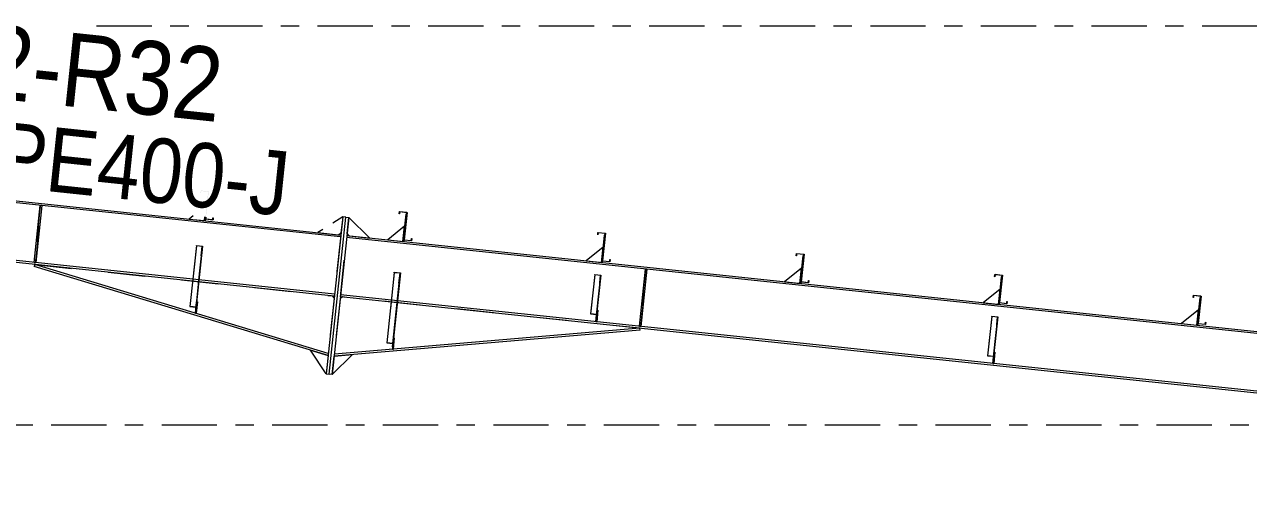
# Model space of a CAD drawing. Header units: millimetres. Extents: x -49 to 773, y -73 to 501.
# Drawn here: x 312.6 to 379, y 431.6 to 456.5 of the extents above; entities that cross this region are included whole.
import ezdxf

# ---------------------------------------------------------------- set-up
doc = ezdxf.new("R2010")
doc.units = ezdxf.units.MM
for name, pattern in [('XKITLINE00', [0]), ('XKITLINE02', [4, 2, -2]), ('XKITLINE03', [6, 3, -1, 1, -1])]:
    doc.linetypes.add(name, pattern=pattern)
for name, color, linetype, lineweight in [('Part', 2, 'Continuous', 0), ('PartMark', 7, 'Continuous', 0), ('S-grid', 1, 'Continuous', 0)]:
    doc.layers.add(name, color=color, linetype=linetype, lineweight=lineweight)
doc.styles.add('ARIAL', font='ARIAL.TTF')

# ---------------------------------------------------------------- blocks, each defined once
blk = doc.blocks.new('*A346')
at = {"layer": 'Part'}
blk.add_hatch(color=3, dxfattribs=at).paths.add_polyline_path([(322.77, 445.853), (322.782, 445.963), (322.797, 445.961), (322.784, 445.837), (322.369, 445.88), (322.527, 447.374), (322.142, 447.414), (322.131, 447.305), (322.116, 447.306), (322.129, 447.431), (322.543, 447.387), (322.386, 445.894)], flags=17)
blk = doc.blocks.new('*A347')
at = {"layer": 'Part'}
blk.add_hatch(color=3, dxfattribs=at).paths.add_polyline_path([(365.864, 441.308), (365.876, 441.417), (365.891, 441.415), (365.878, 441.291), (365.463, 441.335), (365.621, 442.828), (365.236, 442.869), (365.225, 442.759), (365.21, 442.761), (365.223, 442.885), (365.637, 442.842), (365.48, 441.348)], flags=17)
blk = doc.blocks.new('*A348')
at = {"layer": 'Part'}
blk.add_hatch(color=3, dxfattribs=at).paths.add_polyline_path([(355.091, 442.444), (355.102, 442.553), (355.117, 442.552), (355.104, 442.428), (354.69, 442.471), (354.847, 443.965), (354.463, 444.005), (354.451, 443.896), (354.436, 443.897), (354.449, 444.022), (354.864, 443.978), (354.706, 442.485)], flags=17)
blk = doc.blocks.new('*A349')
at = {"layer": 'Part'}
blk.add_hatch(color=3, dxfattribs=at).paths.add_polyline_path([(344.317, 443.58), (344.329, 443.69), (344.344, 443.688), (344.331, 443.564), (343.916, 443.608), (344.074, 445.101), (343.689, 445.142), (343.678, 445.032), (343.663, 445.034), (343.676, 445.158), (344.09, 445.114), (343.933, 443.621)], flags=17)
blk = doc.blocks.new('*A350')
at = {"layer": 'Part'}
blk.add_hatch(color=3, dxfattribs=at).paths.add_polyline_path([(333.544, 444.717), (333.555, 444.826), (333.57, 444.825), (333.557, 444.7), (333.143, 444.744), (333.3, 446.237), (332.916, 446.278), (332.904, 446.169), (332.889, 446.17), (332.902, 446.294), (333.317, 446.251), (333.159, 444.757)], flags=17)
blk = doc.blocks.new('*A351')
at = {"layer": 'Part'}
blk.add_hatch(color=3, dxfattribs=at).paths.add_polyline_path([(322.77, 445.853), (322.782, 445.963), (322.797, 445.961), (322.784, 445.837), (322.369, 445.88), (322.527, 447.374), (322.142, 447.414), (322.131, 447.305), (322.116, 447.306), (322.129, 447.431), (322.543, 447.387), (322.386, 445.894)], flags=17)
blk = doc.blocks.new('*A362')
at = {"layer": 'Part'}
blk.add_hatch(color=3, dxfattribs=at).paths.add_polyline_path([(333.544, 444.717), (333.555, 444.826), (333.57, 444.825), (333.557, 444.7), (333.143, 444.744), (333.3, 446.237), (332.916, 446.278), (332.904, 446.169), (332.889, 446.17), (332.902, 446.294), (333.317, 446.251), (333.159, 444.757)], flags=17)
blk = doc.blocks.new('*A363')
at = {"layer": 'Part'}
blk.add_hatch(color=3, dxfattribs=at).paths.add_polyline_path([(321.881, 444.426), (321.883, 444.452), (322.215, 444.417), (322.16, 443.897), (322.143, 443.899), (322.195, 444.393)], flags=17)
blk = doc.blocks.new('*A365')
at = {"layer": 'Part'}
blk.add_hatch(color=3, dxfattribs=at).paths.add_polyline_path([(332.621, 442.974), (332.624, 443.002), (332.955, 442.967), (332.895, 442.396), (332.878, 442.398), (332.936, 442.941)], flags=17)
blk = doc.blocks.new('*A388')
at = {"layer": 'Part'}
blk.add_hatch(color=3, dxfattribs=at).paths.add_polyline_path([(376.638, 440.171), (376.65, 440.281), (376.664, 440.279), (376.651, 440.155), (376.237, 440.199), (376.395, 441.692), (376.01, 441.732), (375.998, 441.623), (375.984, 441.625), (375.997, 441.749), (376.411, 441.705), (376.253, 440.212)], flags=17)
blk = doc.blocks.new('*A389')
at = {"layer": 'Part'}
blk.add_hatch(color=3, dxfattribs=at).paths.add_polyline_path([(365.864, 441.308), (365.876, 441.417), (365.891, 441.415), (365.878, 441.291), (365.463, 441.335), (365.621, 442.828), (365.236, 442.869), (365.225, 442.759), (365.21, 442.761), (365.223, 442.885), (365.637, 442.842), (365.48, 441.348)], flags=17)
blk = doc.blocks.new('*A390')
at = {"layer": 'Part'}
blk.add_hatch(color=3, dxfattribs=at).paths.add_polyline_path([(355.091, 442.444), (355.102, 442.553), (355.117, 442.552), (355.104, 442.428), (354.69, 442.471), (354.847, 443.965), (354.463, 444.005), (354.451, 443.896), (354.436, 443.897), (354.449, 444.022), (354.864, 443.978), (354.706, 442.485)], flags=17)
blk = doc.blocks.new('*A391')
at = {"layer": 'Part'}
blk.add_hatch(color=3, dxfattribs=at).paths.add_polyline_path([(344.317, 443.58), (344.329, 443.69), (344.344, 443.688), (344.331, 443.564), (343.916, 443.608), (344.074, 445.101), (343.689, 445.142), (343.678, 445.032), (343.663, 445.034), (343.676, 445.158), (344.09, 445.114), (343.933, 443.621)], flags=17)
blk = doc.blocks.new('*A392')
at = {"layer": 'Part'}
blk.add_hatch(color=3, dxfattribs=at).paths.add_polyline_path([(365.049, 440.587), (365.052, 440.608), (365.383, 440.573), (365.339, 440.153), (365.322, 440.155), (365.364, 440.554)], flags=17)
blk = doc.blocks.new('*A393')
at = {"layer": 'Part'}
blk.add_hatch(color=3, dxfattribs=at).paths.add_polyline_path([(343.502, 442.86), (343.504, 442.881), (343.836, 442.846), (343.792, 442.426), (343.775, 442.427), (343.817, 442.826)], flags=17)
blk = doc.blocks.new('*A397')
at = {"layer": 'Part'}
blk.add_hatch(color=3, dxfattribs=at).paths.add_polyline_path([(376.638, 440.171), (376.65, 440.281), (376.664, 440.279), (376.651, 440.155), (376.237, 440.199), (376.395, 441.692), (376.01, 441.732), (375.998, 441.623), (375.984, 441.625), (375.997, 441.749), (376.411, 441.705), (376.253, 440.212)], flags=17)
blk = doc.blocks.new('*A1342')
at = {"layer": 'S-grid', "color": 1, "linetype": 'XKITLINE03', "lineweight": 0}
blk.add_line((316.464, 456.374), (458.968, 456.374), dxfattribs=at)
blk = doc.blocks.new('*A1343')
at = {"layer": 'S-grid', "color": 1, "linetype": 'XKITLINE03', "lineweight": 0}
blk.add_line((-10, 434.708), (458.968, 434.708), dxfattribs=at)
blk = doc.blocks.new('*A1579')
at = {"layer": 'Part', "color": 2, "linetype": 'XKITLINE00', "lineweight": 0}
for p, q in [((322.369, 445.88), (322.381, 445.996)), ((322.784, 445.837), (322.369, 445.88)), ((322.396, 445.995), (322.386, 445.894)), ((322.386, 445.894), (322.77, 445.853)), ((322.77, 445.853), (322.781, 445.954)), ((322.781, 445.954), (322.782, 445.963)), ((322.782, 445.963), (322.797, 445.961)), ((322.796, 445.953), (322.784, 445.837)), ((322.797, 445.961), (322.796, 445.953))]:
    blk.add_line(p, q, dxfattribs=at)
blk = doc.blocks.new('*A1580')
at = {"layer": 'Part', "color": 7, "linetype": 'XKITLINE02', "lineweight": 0}
for p, q in [((257.071, 452.575), (256.744, 449.476)), ((257.074, 452.6), (257.083, 452.683)), ((329.716, 445.022), (329.367, 441.707)), ((322.011, 442.483), (321.679, 442.517)), ((322.022, 442.59), (321.691, 442.625))]:
    blk.add_line(p, q, dxfattribs=at)
at = {"layer": 'Part', "color": 2, "linetype": 'XKITLINE00', "lineweight": 0}
for p, q in [((257.074, 452.6), (257.071, 452.575)), ((329.705, 444.914), (257.071, 452.575)), ((257.083, 452.683), (329.716, 445.022)), ((256.744, 449.476), (256.733, 449.368)), ((321.679, 442.517), (256.733, 449.368)), ((321.691, 442.625), (256.744, 449.476)), ((329.367, 441.707), (322.011, 442.483)), ((329.378, 441.814), (322.022, 442.59))]:
    blk.add_line(p, q, dxfattribs=at)
blk = doc.blocks.new('*A1581')
at = {"layer": 'Part', "color": 7, "linetype": 'XKITLINE02', "lineweight": 0}
for p, q in [((329.698, 441.672), (330.048, 444.987)), ((332.784, 441.346), (332.453, 441.381)), ((332.796, 441.454), (332.464, 441.489)), ((429.138, 434.535), (425.388, 431.579)), ((418.973, 432.255), (418.641, 432.29)), ((418.984, 432.363), (418.653, 432.398)), ((425.509, 431.675), (425.011, 431.727)), ((425.388, 431.579), (425.347, 431.583))]:
    blk.add_line(p, q, dxfattribs=at)
at = {"layer": 'Part', "color": 2, "linetype": 'XKITLINE00', "lineweight": 0}
for p, q in [((429.016, 434.439), (330.037, 444.879)), ((330.048, 444.987), (429.138, 434.535)), ((332.453, 441.381), (329.698, 441.672)), ((332.464, 441.489), (329.71, 441.779)), ((418.641, 432.29), (332.784, 441.346)), ((418.653, 432.398), (332.796, 441.454)), ((425.347, 431.583), (418.973, 432.255)), ((425.011, 431.727), (418.984, 432.363))]:
    blk.add_line(p, q, dxfattribs=at)
blk = doc.blocks.new('*A1584')
at = {"layer": 'Part', "color": 7, "linetype": 'XKITLINE02', "lineweight": 0}
for p, q in [((329.686, 441.551), (329.357, 438.44)), ((345.956, 439.957), (329.819, 441.659))]:
    blk.add_line(p, q, dxfattribs=at)
at = {"layer": 'Part', "color": 2, "linetype": 'XKITLINE00', "lineweight": 0}
for p, q in [((329.819, 441.659), (329.686, 441.551)), ((345.965, 439.849), (329.357, 438.44)), ((345.956, 439.957), (329.369, 438.549)), ((345.965, 439.849), (345.956, 439.957))]:
    blk.add_line(p, q, dxfattribs=at)
blk = doc.blocks.new('*A1585')
at = {"layer": 'Part', "color": 2, "linetype": 'XKITLINE00', "lineweight": 0}
for p, q in [((322.34, 446.001), (322.319, 445.802)), ((322.369, 445.88), (322.36, 445.797))]:
    blk.add_line(p, q, dxfattribs=at)
at = {"layer": 'Part', "color": 7, "linetype": 'XKITLINE02', "lineweight": 0}
for p, q in [((322.36, 445.797), (322.319, 445.802)), ((322.369, 445.88), (322.381, 445.996))]:
    blk.add_line(p, q, dxfattribs=at)
blk = doc.blocks.new('*A1586')
at = {"layer": 'Part', "color": 2, "linetype": 'XKITLINE00', "lineweight": 0}
for p, q in [((375.984, 441.625), (375.997, 441.749)), ((375.998, 441.623), (375.984, 441.625)), ((375.997, 441.749), (376.411, 441.705)), ((376.01, 441.732), (375.998, 441.623)), ((376.395, 441.692), (376.01, 441.732)), ((376.237, 440.199), (376.395, 441.692)), ((376.411, 441.705), (376.253, 440.212)), ((376.651, 440.155), (376.237, 440.199)), ((376.253, 440.212), (376.638, 440.171)), ((376.638, 440.171), (376.65, 440.281)), ((376.65, 440.281), (376.664, 440.279)), ((376.664, 440.279), (376.651, 440.155))]:
    blk.add_line(p, q, dxfattribs=at)
blk = doc.blocks.new('*A1587')
at = {"layer": 'Part', "color": 2, "linetype": 'XKITLINE00', "lineweight": 0}
for p, q in [((365.21, 442.761), (365.223, 442.885)), ((365.225, 442.759), (365.21, 442.761)), ((365.223, 442.885), (365.637, 442.842)), ((365.236, 442.869), (365.225, 442.759)), ((365.621, 442.828), (365.236, 442.869)), ((365.463, 441.335), (365.621, 442.828)), ((365.637, 442.842), (365.48, 441.348)), ((365.878, 441.291), (365.463, 441.335)), ((365.48, 441.348), (365.864, 441.308)), ((365.864, 441.308), (365.876, 441.417)), ((365.876, 441.417), (365.891, 441.415)), ((365.891, 441.415), (365.878, 441.291))]:
    blk.add_line(p, q, dxfattribs=at)
blk = doc.blocks.new('*A1588')
at = {"layer": 'Part', "color": 2, "linetype": 'XKITLINE00', "lineweight": 0}
for p, q in [((354.436, 443.897), (354.449, 444.022)), ((354.451, 443.896), (354.436, 443.897)), ((354.449, 444.022), (354.864, 443.978)), ((354.463, 444.005), (354.451, 443.896)), ((354.847, 443.965), (354.463, 444.005)), ((354.69, 442.471), (354.847, 443.965)), ((354.864, 443.978), (354.706, 442.485)), ((354.706, 442.485), (355.091, 442.444)), ((355.091, 442.444), (355.102, 442.553)), ((355.102, 442.553), (355.117, 442.552)), ((355.117, 442.552), (355.104, 442.428)), ((355.104, 442.428), (354.69, 442.471))]:
    blk.add_line(p, q, dxfattribs=at)
blk = doc.blocks.new('*A1589')
at = {"layer": 'Part', "color": 2, "linetype": 'XKITLINE00', "lineweight": 0}
for p, q in [((343.663, 445.034), (343.676, 445.158)), ((343.676, 445.158), (344.09, 445.114)), ((343.689, 445.142), (343.678, 445.032)), ((344.074, 445.101), (343.689, 445.142)), ((343.678, 445.032), (343.663, 445.034)), ((343.916, 443.608), (344.074, 445.101)), ((344.09, 445.114), (343.933, 443.621)), ((344.331, 443.564), (343.916, 443.608)), ((343.933, 443.621), (344.317, 443.58)), ((344.317, 443.58), (344.329, 443.69)), ((344.329, 443.69), (344.344, 443.688)), ((344.344, 443.688), (344.331, 443.564))]:
    blk.add_line(p, q, dxfattribs=at)
blk = doc.blocks.new('*A1590')
at = {"layer": 'Part', "color": 2, "linetype": 'XKITLINE00', "lineweight": 0}
for p, q in [((332.889, 446.17), (332.902, 446.294)), ((332.904, 446.169), (332.889, 446.17)), ((332.902, 446.294), (333.317, 446.251)), ((332.916, 446.278), (332.904, 446.169)), ((333.3, 446.237), (332.916, 446.278)), ((333.143, 444.744), (333.3, 446.237)), ((333.317, 446.251), (333.159, 444.757)), ((333.557, 444.7), (333.143, 444.744)), ((333.159, 444.757), (333.544, 444.717)), ((333.544, 444.717), (333.555, 444.826)), ((333.555, 444.826), (333.57, 444.825)), ((333.57, 444.825), (333.557, 444.7))]:
    blk.add_line(p, q, dxfattribs=at)
blk = doc.blocks.new('*A1591')
at = {"layer": 'Part', "color": 2, "linetype": 'XKITLINE00', "lineweight": 0}
for p, q in [((322.369, 445.88), (322.381, 445.996)), ((322.784, 445.837), (322.369, 445.88)), ((322.396, 445.995), (322.386, 445.894)), ((322.386, 445.894), (322.77, 445.853)), ((322.77, 445.853), (322.781, 445.954)), ((322.781, 445.954), (322.782, 445.963)), ((322.782, 445.963), (322.797, 445.961)), ((322.796, 445.953), (322.784, 445.837)), ((322.797, 445.961), (322.796, 445.953))]:
    blk.add_line(p, q, dxfattribs=at)
blk = doc.blocks.new('*A1632')
at = {"layer": 'Part', "color": 2, "linetype": 'XKITLINE00', "lineweight": 0}
for p, q in [((332.889, 446.17), (332.902, 446.294)), ((332.904, 446.169), (332.889, 446.17)), ((332.902, 446.294), (333.317, 446.251)), ((332.916, 446.278), (332.904, 446.169)), ((333.3, 446.237), (332.916, 446.278)), ((333.143, 444.744), (333.3, 446.237)), ((333.317, 446.251), (333.159, 444.757)), ((333.557, 444.7), (333.143, 444.744)), ((333.159, 444.757), (333.544, 444.717)), ((333.544, 444.717), (333.555, 444.826)), ((333.555, 444.826), (333.57, 444.825)), ((333.57, 444.825), (333.557, 444.7))]:
    blk.add_line(p, q, dxfattribs=at)
blk = doc.blocks.new('*A1635')
at = {"layer": 'Part', "color": 2, "linetype": 'XKITLINE00', "lineweight": 0}
for p, q in [((313.11, 443.421), (313.078, 443.318)), ((329.026, 438.475), (313.078, 443.318)), ((329.037, 438.584), (313.11, 443.421)), ((329.246, 441.719), (329.354, 441.586))]:
    blk.add_line(p, q, dxfattribs=at)
at = {"layer": 'Part', "color": 7, "linetype": 'XKITLINE02', "lineweight": 0}
for p, q in [((313.11, 443.421), (329.246, 441.719)), ((329.354, 441.586), (329.026, 438.475))]:
    blk.add_line(p, q, dxfattribs=at)
blk = doc.blocks.new('*A1636')
at = {"layer": 'Part', "color": 2, "linetype": 'XKITLINE00', "lineweight": 0}
blk.add_line((330.354, 438.524), (329.252, 437.445), dxfattribs=at)
at = {"layer": 'Part', "color": 7, "linetype": 'XKITLINE02', "lineweight": 0}
for p, q in [((329.357, 438.44), (330.354, 438.524)), ((329.252, 437.445), (329.357, 438.44))]:
    blk.add_line(p, q, dxfattribs=at)
blk = doc.blocks.new('*A1637')
at = {"layer": 'Part', "color": 2, "linetype": 'XKITLINE00', "lineweight": 0}
blk.add_line((328.921, 437.48), (328.069, 438.765), dxfattribs=at)
at = {"layer": 'Part', "color": 7, "linetype": 'XKITLINE02', "lineweight": 0}
for p, q in [((328.069, 438.765), (329.026, 438.475)), ((329.026, 438.475), (328.921, 437.48))]:
    blk.add_line(p, q, dxfattribs=at)
blk = doc.blocks.new('*A1638')
at = {"layer": 'Part', "color": 7, "linetype": 'XKITLINE02', "lineweight": 0}
for p, q in [((332.583, 439.438), (332.518, 438.817)), ((332.559, 438.812), (332.624, 439.434)), ((332.624, 439.434), (332.583, 439.438)), ((332.518, 438.817), (332.559, 438.812)), ((332.531, 438.941), (332.572, 438.936))]:
    blk.add_line(p, q, dxfattribs=at)
blk = doc.blocks.new('*A1639')
at = {"layer": 'Part', "color": 2, "linetype": 'XKITLINE00', "lineweight": 0}
for p, q in [((332.562, 439.243), (332.518, 438.817)), ((332.624, 439.434), (332.56, 438.82)), ((332.583, 439.438), (332.624, 439.434))]:
    blk.add_line(p, q, dxfattribs=at)
at = {"layer": 'Part', "color": 7, "linetype": 'XKITLINE02', "lineweight": 0}
for p, q in [((332.562, 439.243), (332.583, 439.438)), ((332.559, 438.812), (332.518, 438.817)), ((332.531, 438.941), (332.572, 438.936)), ((332.56, 438.82), (332.559, 438.812))]:
    blk.add_line(p, q, dxfattribs=at)
blk = doc.blocks.new('*A1640')
at = {"layer": 'Part', "color": 7, "linetype": 'XKITLINE02', "lineweight": 0}
for p, q in [((321.896, 441.395), (321.83, 440.773)), ((321.872, 440.769), (321.937, 441.39)), ((321.937, 441.39), (321.896, 441.395)), ((321.83, 440.773), (321.872, 440.769)), ((321.844, 440.897), (321.885, 440.893))]:
    blk.add_line(p, q, dxfattribs=at)
blk = doc.blocks.new('*A1641')
at = {"layer": 'Part', "color": 2, "linetype": 'XKITLINE00', "lineweight": 0}
for p, q in [((321.83, 440.773), (321.874, 441.181)), ((321.937, 441.39), (321.872, 440.769)), ((321.896, 441.395), (321.937, 441.39)), ((321.872, 440.769), (321.83, 440.773))]:
    blk.add_line(p, q, dxfattribs=at)
at = {"layer": 'Part', "color": 7, "linetype": 'XKITLINE02', "lineweight": 0}
for p, q in [((321.874, 441.181), (321.896, 441.395)), ((321.844, 440.897), (321.885, 440.893))]:
    blk.add_line(p, q, dxfattribs=at)
blk = doc.blocks.new('*A1642')
at = {"layer": 'Part', "color": 2, "linetype": 'XKITLINE00', "lineweight": 0}
blk.add_line((321.71, 446.067), (321.49, 445.889), dxfattribs=at)
at = {"layer": 'Part', "color": 7, "linetype": 'XKITLINE02', "lineweight": 0}
for p, q in [((321.49, 445.889), (322.319, 445.802)), ((322.319, 445.802), (322.34, 446.001))]:
    blk.add_line(p, q, dxfattribs=at)
blk = doc.blocks.new('*A1643')
at = {"layer": 'Part', "color": 7, "linetype": 'XKITLINE02', "lineweight": 0}
for p, q in [((321.883, 444.452), (321.534, 441.141)), ((322.195, 444.393), (321.828, 440.907)), ((321.844, 440.905), (322.215, 444.417)), ((321.535, 441.152), (321.867, 441.117)), ((321.534, 441.141), (321.849, 441.108)), ((321.828, 440.907), (321.844, 440.905))]:
    blk.add_line(p, q, dxfattribs=at)
blk = doc.blocks.new('*A1644')
at = {"layer": 'Part', "color": 2, "linetype": 'XKITLINE00', "lineweight": 0}
for p, q in [((321.881, 444.426), (321.534, 441.141)), ((322.143, 443.899), (321.828, 440.907)), ((322.215, 444.417), (321.874, 441.181)), ((321.881, 444.426), (321.883, 444.452)), ((322.195, 444.393), (321.881, 444.426)), ((321.883, 444.452), (322.215, 444.417)), ((322.143, 443.899), (322.195, 444.393)), ((322.143, 443.899), (322.16, 443.897)), ((321.534, 441.141), (321.849, 441.108)), ((321.828, 440.907), (321.844, 440.905))]:
    blk.add_line(p, q, dxfattribs=at)
at = {"layer": 'Part', "color": 7, "linetype": 'XKITLINE02', "lineweight": 0}
for p, q in [((321.535, 441.152), (321.867, 441.117)), ((321.844, 440.905), (321.874, 441.181))]:
    blk.add_line(p, q, dxfattribs=at)
blk = doc.blocks.new('*A1649')
at = {"layer": 'Part', "color": 7, "linetype": 'XKITLINE02', "lineweight": 0}
for p, q in [((313.406, 446.633), (313.08, 443.533)), ((313.162, 443.525), (313.489, 446.624)), ((313.393, 446.509), (313.476, 446.5)), ((313.489, 446.624), (313.406, 446.633)), ((313.08, 443.533), (313.162, 443.525)), ((313.093, 443.658), (313.175, 443.649))]:
    blk.add_line(p, q, dxfattribs=at)
blk = doc.blocks.new('*A1650')
at = {"layer": 'Part', "color": 2, "linetype": 'XKITLINE00', "lineweight": 0}
for p, q in [((313.08, 443.533), (313.406, 446.633)), ((313.489, 446.624), (313.162, 443.525))]:
    blk.add_line(p, q, dxfattribs=at)
at = {"layer": 'Part', "color": 7, "linetype": 'XKITLINE02', "lineweight": 0}
for p, q in [((313.393, 446.509), (313.476, 446.5)), ((313.489, 446.624), (313.406, 446.633)), ((313.162, 443.525), (313.08, 443.533)), ((313.175, 443.649), (313.093, 443.658))]:
    blk.add_line(p, q, dxfattribs=at)
blk = doc.blocks.new('*A1651')
at = {"layer": 'Part', "color": 2, "linetype": 'XKITLINE00', "lineweight": 0}
for p, q in [((329.087, 437.463), (329.987, 445.999)), ((330.153, 445.981), (329.252, 437.445)), ((329.987, 445.999), (330.153, 445.981)), ((329.252, 437.445), (329.087, 437.463))]:
    blk.add_line(p, q, dxfattribs=at)
blk = doc.blocks.new('*A1652')
at = {"layer": 'Part', "color": 2, "linetype": 'XKITLINE00', "lineweight": 0}
for p, q in [((329.821, 446.016), (328.921, 437.48)), ((329.087, 437.463), (329.987, 445.999)), ((329.987, 445.999), (329.821, 446.016)), ((328.921, 437.48), (329.087, 437.463))]:
    blk.add_line(p, q, dxfattribs=at)
blk = doc.blocks.new('*A1653')
at = {"layer": 'Part', "color": 7, "linetype": 'XKITLINE02', "lineweight": 0}
for p, q in [((330.061, 445.111), (330.153, 445.981)), ((330.172, 444.973), (331.291, 444.855))]:
    blk.add_line(p, q, dxfattribs=at)
at = {"layer": 'Part', "color": 2, "linetype": 'XKITLINE00', "lineweight": 0}
for p, q in [((331.291, 444.855), (330.153, 445.981)), ((330.172, 444.973), (330.061, 445.111))]:
    blk.add_line(p, q, dxfattribs=at)
blk = doc.blocks.new('*A1654')
at = {"layer": 'Part', "color": 2, "linetype": 'XKITLINE00', "lineweight": 0}
for p, q in [((329.821, 446.016), (329.282, 445.671)), ((328.743, 445.325), (328.473, 445.153)), ((329.592, 445.035), (329.73, 445.146))]:
    blk.add_line(p, q, dxfattribs=at)
at = {"layer": 'Part', "color": 7, "linetype": 'XKITLINE02', "lineweight": 0}
for p, q in [((329.821, 446.016), (329.73, 445.146)), ((328.473, 445.153), (329.592, 445.035))]:
    blk.add_line(p, q, dxfattribs=at)
blk = doc.blocks.new('*A1655')
at = {"layer": 'Part', "color": 2, "linetype": 'XKITLINE00', "lineweight": 0}
blk.add_line((333.18, 445.494), (332.264, 444.753), dxfattribs=at)
at = {"layer": 'Part', "color": 7, "linetype": 'XKITLINE02', "lineweight": 0}
for p, q in [((333.093, 444.665), (333.18, 445.494)), ((332.264, 444.753), (333.093, 444.665))]:
    blk.add_line(p, q, dxfattribs=at)
blk = doc.blocks.new('*A1656')
at = {"layer": 'Part', "color": 2, "linetype": 'XKITLINE00', "lineweight": 0}
for p, q in [((333.25, 446.157), (333.093, 444.665)), ((333.291, 446.153), (333.25, 446.157)), ((333.143, 444.744), (333.134, 444.661))]:
    blk.add_line(p, q, dxfattribs=at)
at = {"layer": 'Part', "color": 7, "linetype": 'XKITLINE02', "lineweight": 0}
for p, q in [((333.143, 444.744), (333.291, 446.153)), ((333.134, 444.661), (333.093, 444.665))]:
    blk.add_line(p, q, dxfattribs=at)
blk = doc.blocks.new('*A1657')
at = {"layer": 'Part', "color": 7, "linetype": 'XKITLINE02', "lineweight": 0}
for p, q in [((332.624, 443.002), (332.219, 439.167)), ((332.936, 442.941), (332.515, 438.951)), ((332.532, 438.949), (332.955, 442.967)), ((332.219, 439.167), (332.534, 439.134)), ((332.22, 439.177), (332.552, 439.142)), ((332.515, 438.951), (332.532, 438.949))]:
    blk.add_line(p, q, dxfattribs=at)
blk = doc.blocks.new('*A1658')
at = {"layer": 'Part', "color": 2, "linetype": 'XKITLINE00', "lineweight": 0}
for p, q in [((332.621, 442.974), (332.219, 439.167)), ((332.955, 442.967), (332.562, 439.243)), ((332.621, 442.974), (332.624, 443.002)), ((332.936, 442.941), (332.621, 442.974)), ((332.624, 443.002), (332.955, 442.967)), ((332.878, 442.398), (332.936, 442.941)), ((332.878, 442.398), (332.515, 438.951)), ((332.878, 442.398), (332.895, 442.396)), ((332.219, 439.167), (332.534, 439.134)), ((332.515, 438.951), (332.532, 438.949))]:
    blk.add_line(p, q, dxfattribs=at)
at = {"layer": 'Part', "color": 7, "linetype": 'XKITLINE02', "lineweight": 0}
for p, q in [((332.22, 439.177), (332.552, 439.142)), ((332.532, 438.949), (332.562, 439.243))]:
    blk.add_line(p, q, dxfattribs=at)
blk = doc.blocks.new('*A1731')
at = {"layer": 'Part', "color": 2, "linetype": 'XKITLINE00', "lineweight": 0}
for p, q in [((375.984, 441.625), (375.997, 441.749)), ((375.998, 441.623), (375.984, 441.625)), ((375.997, 441.749), (376.411, 441.705)), ((376.01, 441.732), (375.998, 441.623)), ((376.395, 441.692), (376.01, 441.732)), ((376.237, 440.199), (376.395, 441.692)), ((376.411, 441.705), (376.253, 440.212)), ((376.651, 440.155), (376.237, 440.199)), ((376.253, 440.212), (376.638, 440.171)), ((376.638, 440.171), (376.65, 440.281)), ((376.65, 440.281), (376.664, 440.279)), ((376.664, 440.279), (376.651, 440.155))]:
    blk.add_line(p, q, dxfattribs=at)
blk = doc.blocks.new('*A1732')
at = {"layer": 'Part', "color": 2, "linetype": 'XKITLINE00', "lineweight": 0}
for p, q in [((365.21, 442.761), (365.223, 442.885)), ((365.225, 442.759), (365.21, 442.761)), ((365.223, 442.885), (365.637, 442.842)), ((365.236, 442.869), (365.225, 442.759)), ((365.621, 442.828), (365.236, 442.869)), ((365.463, 441.335), (365.621, 442.828)), ((365.637, 442.842), (365.48, 441.348)), ((365.878, 441.291), (365.463, 441.335)), ((365.48, 441.348), (365.864, 441.308)), ((365.864, 441.308), (365.876, 441.417)), ((365.876, 441.417), (365.891, 441.415)), ((365.891, 441.415), (365.878, 441.291))]:
    blk.add_line(p, q, dxfattribs=at)
blk = doc.blocks.new('*A1733')
at = {"layer": 'Part', "color": 2, "linetype": 'XKITLINE00', "lineweight": 0}
for p, q in [((354.436, 443.897), (354.449, 444.022)), ((354.451, 443.896), (354.436, 443.897)), ((354.449, 444.022), (354.864, 443.978)), ((354.463, 444.005), (354.451, 443.896)), ((354.847, 443.965), (354.463, 444.005)), ((354.69, 442.471), (354.847, 443.965)), ((354.864, 443.978), (354.706, 442.485)), ((354.706, 442.485), (355.091, 442.444)), ((355.091, 442.444), (355.102, 442.553)), ((355.102, 442.553), (355.117, 442.552)), ((355.117, 442.552), (355.104, 442.428)), ((355.104, 442.428), (354.69, 442.471))]:
    blk.add_line(p, q, dxfattribs=at)
blk = doc.blocks.new('*A1734')
at = {"layer": 'Part', "color": 2, "linetype": 'XKITLINE00', "lineweight": 0}
for p, q in [((343.663, 445.034), (343.676, 445.158)), ((343.676, 445.158), (344.09, 445.114)), ((343.689, 445.142), (343.678, 445.032)), ((344.074, 445.101), (343.689, 445.142)), ((343.678, 445.032), (343.663, 445.034)), ((343.916, 443.608), (344.074, 445.101)), ((344.09, 445.114), (343.933, 443.621)), ((344.331, 443.564), (343.916, 443.608)), ((343.933, 443.621), (344.317, 443.58)), ((344.317, 443.58), (344.329, 443.69)), ((344.329, 443.69), (344.344, 443.688)), ((344.344, 443.688), (344.331, 443.564))]:
    blk.add_line(p, q, dxfattribs=at)
blk = doc.blocks.new('*A1735')
at = {"layer": 'Part', "color": 7, "linetype": 'XKITLINE02', "lineweight": 0}
for p, q in [((343.635, 440.939), (343.569, 440.318)), ((343.611, 440.313), (343.676, 440.935)), ((343.676, 440.935), (343.635, 440.939)), ((343.569, 440.318), (343.611, 440.313)), ((343.582, 440.442), (343.624, 440.437))]:
    blk.add_line(p, q, dxfattribs=at)
blk = doc.blocks.new('*A1736')
at = {"layer": 'Part', "color": 2, "linetype": 'XKITLINE00', "lineweight": 0}
for p, q in [((343.569, 440.318), (343.607, 440.679)), ((343.676, 440.935), (343.611, 440.313)), ((343.635, 440.939), (343.676, 440.935))]:
    blk.add_line(p, q, dxfattribs=at)
at = {"layer": 'Part', "color": 7, "linetype": 'XKITLINE02', "lineweight": 0}
for p, q in [((343.607, 440.679), (343.635, 440.939)), ((343.611, 440.313), (343.569, 440.318)), ((343.582, 440.442), (343.624, 440.437))]:
    blk.add_line(p, q, dxfattribs=at)
blk = doc.blocks.new('*A1737')
at = {"layer": 'Part', "color": 2, "linetype": 'XKITLINE00', "lineweight": 0}
for p, q in [((365.049, 440.587), (364.826, 438.468)), ((365.049, 440.587), (365.052, 440.608)), ((365.364, 440.554), (365.049, 440.587)), ((365.052, 440.608), (365.383, 440.573)), ((365.383, 440.573), (365.155, 438.407)), ((365.322, 440.155), (365.364, 440.554)), ((365.322, 440.155), (365.115, 438.186)), ((365.339, 440.153), (365.322, 440.155)), ((364.826, 438.468), (365.141, 438.435)), ((365.115, 438.186), (365.131, 438.185))]:
    blk.add_line(p, q, dxfattribs=at)
at = {"layer": 'Part', "color": 7, "linetype": 'XKITLINE02', "lineweight": 0}
for p, q in [((364.827, 438.481), (365.159, 438.446)), ((365.155, 438.407), (365.131, 438.185))]:
    blk.add_line(p, q, dxfattribs=at)
blk = doc.blocks.new('*A1738')
at = {"layer": 'Part', "color": 7, "linetype": 'XKITLINE02', "lineweight": 0}
for p, q in [((365.052, 440.608), (364.826, 438.468)), ((365.364, 440.554), (365.115, 438.186)), ((365.131, 438.185), (365.383, 440.573)), ((364.826, 438.468), (365.141, 438.435)), ((364.827, 438.481), (365.159, 438.446)), ((365.115, 438.186), (365.131, 438.185))]:
    blk.add_line(p, q, dxfattribs=at)
blk = doc.blocks.new('*A1739')
at = {"layer": 'Part', "color": 7, "linetype": 'XKITLINE02', "lineweight": 0}
for p, q in [((365.155, 438.407), (365.182, 438.666)), ((365.158, 438.04), (365.116, 438.045)), ((365.13, 438.169), (365.171, 438.165))]:
    blk.add_line(p, q, dxfattribs=at)
at = {"layer": 'Part', "color": 2, "linetype": 'XKITLINE00', "lineweight": 0}
for p, q in [((365.223, 438.662), (365.158, 438.04)), ((365.182, 438.666), (365.223, 438.662)), ((365.116, 438.045), (365.155, 438.407))]:
    blk.add_line(p, q, dxfattribs=at)
blk = doc.blocks.new('*A1740')
at = {"layer": 'Part', "color": 7, "linetype": 'XKITLINE02', "lineweight": 0}
for p, q in [((365.182, 438.666), (365.116, 438.045)), ((365.158, 438.04), (365.223, 438.662)), ((365.223, 438.662), (365.182, 438.666)), ((365.116, 438.045), (365.158, 438.04)), ((365.13, 438.169), (365.171, 438.165))]:
    blk.add_line(p, q, dxfattribs=at)
blk = doc.blocks.new('*A1741')
at = {"layer": 'Part', "color": 2, "linetype": 'XKITLINE00', "lineweight": 0}
for p, q in [((354.797, 443.884), (354.64, 442.393)), ((354.838, 443.88), (354.797, 443.884)), ((354.69, 442.471), (354.681, 442.388))]:
    blk.add_line(p, q, dxfattribs=at)
at = {"layer": 'Part', "color": 7, "linetype": 'XKITLINE02', "lineweight": 0}
for p, q in [((354.69, 442.471), (354.838, 443.88)), ((354.681, 442.388), (354.64, 442.393))]:
    blk.add_line(p, q, dxfattribs=at)
blk = doc.blocks.new('*A1742')
at = {"layer": 'Part', "color": 2, "linetype": 'XKITLINE00', "lineweight": 0}
blk.add_line((354.727, 443.221), (353.811, 442.48), dxfattribs=at)
at = {"layer": 'Part', "color": 7, "linetype": 'XKITLINE02', "lineweight": 0}
for p, q in [((354.64, 442.393), (354.727, 443.221)), ((353.811, 442.48), (354.64, 442.393))]:
    blk.add_line(p, q, dxfattribs=at)
blk = doc.blocks.new('*A1743')
at = {"layer": 'Part', "color": 2, "linetype": 'XKITLINE00', "lineweight": 0}
blk.add_line((343.954, 444.358), (343.037, 443.617), dxfattribs=at)
at = {"layer": 'Part', "color": 7, "linetype": 'XKITLINE02', "lineweight": 0}
for p, q in [((343.866, 443.529), (343.954, 444.358)), ((343.037, 443.617), (343.866, 443.529))]:
    blk.add_line(p, q, dxfattribs=at)
blk = doc.blocks.new('*A1744')
at = {"layer": 'Part', "color": 2, "linetype": 'XKITLINE00', "lineweight": 0}
for p, q in [((344.023, 445.021), (343.866, 443.529)), ((344.065, 445.016), (344.023, 445.021)), ((343.916, 443.608), (343.908, 443.525))]:
    blk.add_line(p, q, dxfattribs=at)
at = {"layer": 'Part', "color": 7, "linetype": 'XKITLINE02', "lineweight": 0}
for p, q in [((343.916, 443.608), (344.065, 445.016)), ((343.908, 443.525), (343.866, 443.529))]:
    blk.add_line(p, q, dxfattribs=at)
blk = doc.blocks.new('*A1745')
at = {"layer": 'Part', "color": 7, "linetype": 'XKITLINE02', "lineweight": 0}
for p, q in [((343.504, 442.881), (343.279, 440.741)), ((343.817, 442.826), (343.567, 440.459)), ((343.584, 440.457), (343.836, 442.846)), ((343.279, 440.741), (343.594, 440.708)), ((343.28, 440.754), (343.612, 440.719)), ((343.567, 440.459), (343.584, 440.457))]:
    blk.add_line(p, q, dxfattribs=at)
blk = doc.blocks.new('*A1746')
at = {"layer": 'Part', "color": 2, "linetype": 'XKITLINE00', "lineweight": 0}
for p, q in [((343.502, 442.86), (343.279, 440.741)), ((343.502, 442.86), (343.504, 442.881)), ((343.817, 442.826), (343.502, 442.86)), ((343.504, 442.881), (343.836, 442.846)), ((343.836, 442.846), (343.607, 440.679)), ((343.775, 442.427), (343.817, 442.826)), ((343.775, 442.427), (343.567, 440.459)), ((343.775, 442.427), (343.792, 442.426)), ((343.279, 440.741), (343.594, 440.708)), ((343.567, 440.459), (343.584, 440.457))]:
    blk.add_line(p, q, dxfattribs=at)
at = {"layer": 'Part', "color": 7, "linetype": 'XKITLINE02', "lineweight": 0}
for p, q in [((343.28, 440.754), (343.612, 440.719)), ((343.584, 440.457), (343.607, 440.679))]:
    blk.add_line(p, q, dxfattribs=at)
blk = doc.blocks.new('*A1747')
at = {"layer": 'Part', "color": 7, "linetype": 'XKITLINE02', "lineweight": 0}
for p, q in [((346.252, 443.169), (345.925, 440.069)), ((346.008, 440.06), (346.335, 443.16)), ((346.335, 443.16), (346.252, 443.169)), ((346.239, 443.044), (346.322, 443.035)), ((345.925, 440.069), (346.008, 440.06)), ((345.938, 440.193), (346.021, 440.185))]:
    blk.add_line(p, q, dxfattribs=at)
blk = doc.blocks.new('*A1748')
at = {"layer": 'Part', "color": 2, "linetype": 'XKITLINE00', "lineweight": 0}
for p, q in [((345.925, 440.069), (346.252, 443.169)), ((346.335, 443.16), (346.008, 440.06))]:
    blk.add_line(p, q, dxfattribs=at)
at = {"layer": 'Part', "color": 7, "linetype": 'XKITLINE02', "lineweight": 0}
for p, q in [((346.335, 443.16), (346.252, 443.169)), ((346.239, 443.044), (346.322, 443.035)), ((346.008, 440.06), (345.925, 440.069)), ((346.021, 440.185), (345.938, 440.193))]:
    blk.add_line(p, q, dxfattribs=at)
blk = doc.blocks.new('*A1749')
at = {"layer": 'Part', "color": 2, "linetype": 'XKITLINE00', "lineweight": 0}
for p, q in [((365.571, 442.748), (365.413, 441.256)), ((365.612, 442.744), (365.571, 442.748)), ((365.463, 441.335), (365.455, 441.252))]:
    blk.add_line(p, q, dxfattribs=at)
at = {"layer": 'Part', "color": 7, "linetype": 'XKITLINE02', "lineweight": 0}
for p, q in [((365.463, 441.335), (365.612, 442.744)), ((365.455, 441.252), (365.413, 441.256))]:
    blk.add_line(p, q, dxfattribs=at)
blk = doc.blocks.new('*A1750')
at = {"layer": 'Part', "color": 2, "linetype": 'XKITLINE00', "lineweight": 0}
blk.add_line((365.501, 442.085), (364.585, 441.344), dxfattribs=at)
at = {"layer": 'Part', "color": 7, "linetype": 'XKITLINE02', "lineweight": 0}
for p, q in [((365.413, 441.256), (365.501, 442.085)), ((364.585, 441.344), (365.413, 441.256))]:
    blk.add_line(p, q, dxfattribs=at)
blk = doc.blocks.new('*A1751')
at = {"layer": 'Part', "color": 2, "linetype": 'XKITLINE00', "lineweight": 0}
for p, q in [((376.344, 441.612), (376.187, 440.12)), ((376.386, 441.607), (376.344, 441.612)), ((376.237, 440.199), (376.228, 440.116))]:
    blk.add_line(p, q, dxfattribs=at)
at = {"layer": 'Part', "color": 7, "linetype": 'XKITLINE02', "lineweight": 0}
for p, q in [((376.237, 440.199), (376.386, 441.607)), ((376.228, 440.116), (376.187, 440.12))]:
    blk.add_line(p, q, dxfattribs=at)
blk = doc.blocks.new('*A1752')
at = {"layer": 'Part', "color": 2, "linetype": 'XKITLINE00', "lineweight": 0}
blk.add_line((376.274, 440.949), (375.358, 440.207), dxfattribs=at)
at = {"layer": 'Part', "color": 7, "linetype": 'XKITLINE02', "lineweight": 0}
for p, q in [((376.187, 440.12), (376.274, 440.949)), ((375.358, 440.207), (376.187, 440.12))]:
    blk.add_line(p, q, dxfattribs=at)
blk = doc.blocks.new('*A1785')
at = {"layer": 'PartMark', "color": 3, "style": 'ARIAL', "width": 0.85}
blk.add_text('2-R32', height=4, rotation=-6.02179, dxfattribs=at).set_placement((310.194, 452.511))
at = {"layer": 'PartMark', "color": 7, "style": 'ARIAL', "width": 0.85}
blk.add_text('IPE400-J', height=3.5, rotation=-6.02179, dxfattribs=at).set_placement((309.701, 447.837))

msp = doc.modelspace()

# ---------------------------------------------------------------- block references
at = {"lineweight": 0}
for name in ['*A1342', '*A1785', '*A1580', '*A346', '*A351', '*A1649', '*A1650', '*A1642', '*A1585', '*A1579', '*A1591', '*A1654', '*A1652', '*A1651', '*A1653', '*A350', '*A362', '*A1590', '*A1632', '*A1656', '*A1655', '*A349', '*A391', '*A1589', '*A1734', '*A1581', '*A1744', '*A1643', '*A1644', '*A363', '*A1743', '*A348', '*A390', '*A1588', '*A1733', '*A1741', '*A1635', '*A1747', '*A1748', '*A1742', '*A1657', '*A1658', '*A365', '*A1745', '*A1746', '*A393', '*A347', '*A389', '*A1587', '*A1732', '*A1749', '*A1750', '*A1640', '*A1641', '*A1584', '*A388', '*A397', '*A1586', '*A1731', '*A1751', '*A1735', '*A1736', '*A1737', '*A1738', '*A392', '*A1752', '*A1638', '*A1639', '*A1637', '*A1636', '*A1739', '*A1740', '*A1343']:
    msp.add_blockref(name, (0, 0), dxfattribs=at)

doc.saveas('drawing.dxf')
